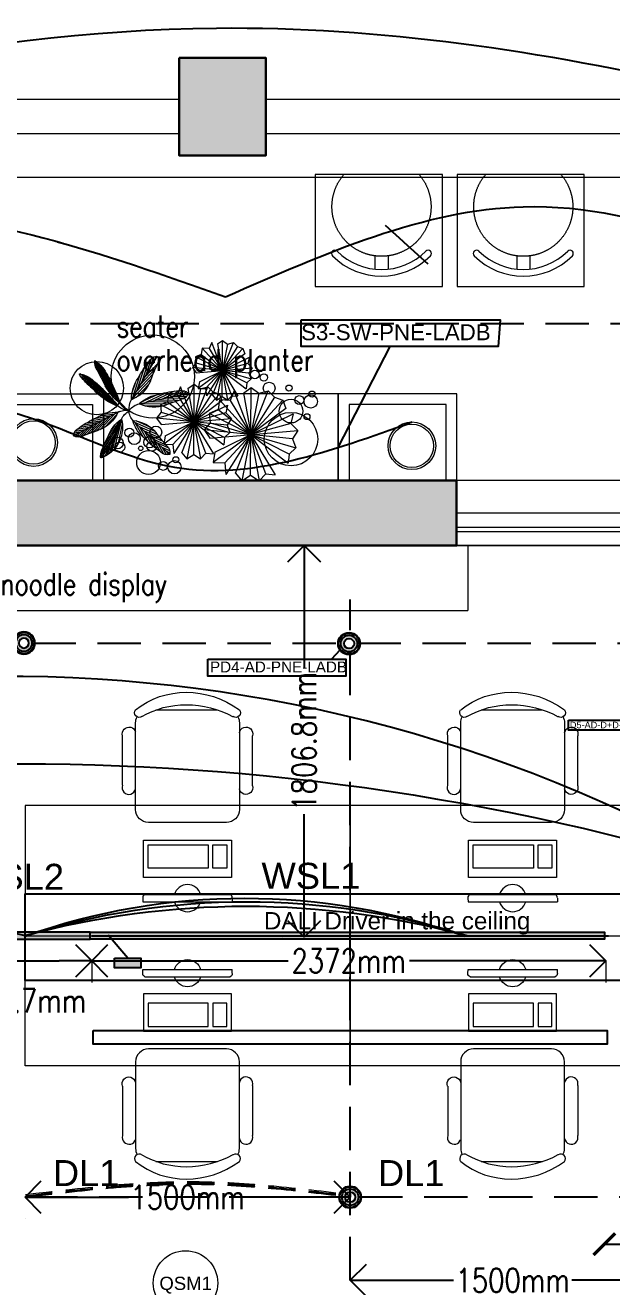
# Model space of a CAD drawing. Header units: millimetres. Extents: x 18660 to 770035, y -51195 to 133720.
# Drawn here: x 28242 to 30948, y 13695 to 19516 of the extents above; entities that cross this region are included whole.
import ezdxf
from ezdxf.lldxf.tags import DXFTag
from ezdxf.xclip import XClip

# ---------------------------------------------------------------- set-up
doc = ezdxf.new("R2010")
doc.units = ezdxf.units.MM
doc.header["$XCLIPFRAME"] = 2
doc.linetypes.add('( Hidden )', pattern=[0.375, 0.25, -0.125])
doc.linetypes.add('HIDDEN', pattern=[0.375, 0.25, -0.125])
doc.layers.add('221105_Lighting Intent_Indo Nissin Raheja$0$0-BNA-CMNTS', color=240, linetype='Continuous', plot=False)
for name, color, linetype, lineweight in [('221105_Lighting Intent_Indo Nissin Raheja$0$BNA - CIV - Masonry', 250, 'Continuous', 30), ('221105_Lighting Intent_Indo Nissin Raheja$0$BNA - FF - Furn Fixed', 37, 'Continuous', 9), ('221105_Lighting Intent_Indo Nissin Raheja$0$BNA - FF - Furn Loose', 35, 'Continuous', 9), ('221105_Lighting Intent_Indo Nissin Raheja$0$BNA - HATCH - Masonry', 252, 'Continuous', 5), ('221105_Lighting Intent_Indo Nissin Raheja$0$BNA - LINE ELEV - Dark', 250, 'Continuous', 13), ('221105_Lighting Intent_Indo Nissin Raheja$0$BNA - LINE ELEV - Hidden', 252, '221105_Lighting Intent_Indo Nissin Raheja$0$DASHED', 13), ('221105_Lighting Intent_Indo Nissin Raheja$0$BNA - Text Specs', 253, 'Continuous', 0), ('221105_Lighting Intent_Indo Nissin Raheja$0$BNA - TXT - Dimension', 195, 'Continuous', 9), ('221105_Lighting Intent_Indo Nissin Raheja$0$M-HVAC-TEXT1', 7, 'Continuous', 15)]:
    doc.layers.add(name, color=color, linetype=linetype, lineweight=lineweight)
for name, color, linetype, lineweight, true_color in [('221105_Lighting Intent_Indo Nissin Raheja$0$BNA - DW - Glass', 7, 'Continuous', 9, 0x007070), ('221105_Lighting Intent_Indo Nissin Raheja$0$BNA - Landscape', 7, 'Continuous', 5, 0x7c8e47), ('221105_Lighting Intent_Indo Nissin Raheja$0$BNA - LDSC - New', 7, 'Continuous', 13, 0x678156), ('S+ DOWNLIGHT 1', 7, 'Continuous', 25, 0xc43b52), ('S+ LINEAR DL1', 7, 'Continuous', 25, 0xfff04d), ('S+ LOOPING', 7, 'Continuous', 25, 0x319f19)]:
    doc.layers.add(name, color=color, linetype=linetype, lineweight=lineweight, true_color=true_color)
for name, color, linetype in [('221105_Lighting Intent_Indo Nissin Raheja$0$WINDOW', 3, 'Continuous'), ('AR_Hatch', 252, 'Continuous'), ('DALI 1 CIRCUITS', 6, 'Continuous'), ('DALI 2 CIRCUITS', 4, 'Continuous'), ('DUMMY-TEXT', 4, 'Continuous'), ('PHASE DIMMING', 4, 'Continuous'), ('SWITCHING CIRCUITS', 3, 'Continuous')]:
    doc.layers.add(name, color=color, linetype=linetype)
doc.layers.add('S+ TEXT', color=7, linetype='Continuous', true_color=0x009494)
doc.styles.add('221105_Lighting Intent_Indo Nissin Raheja$0$ARIAL', font='arial.ttf', dxfattribs={"width": 0.8})
doc.styles.add('221105_Lighting Intent_Indo Nissin Raheja$0$SIMPLEX', font='simplex8.shx', dxfattribs={"width": 0.8})
doc.styles.add('221105_Lighting Intent_Indo Nissin Raheja$0$Standard', font='simplex.shx')
doc.styles.add('DPA_25', font='arial.ttf', dxfattribs={"height": 62.5})
doc.styles.add('ROMANS-TITLE', font='ROMANS.shx', dxfattribs={"width": 0.8})
doc.styles.get("Standard").update_dxf_attribs({"font": 'arial.ttf'})
tags = doc.linetypes.add('221105_Lighting Intent_Indo Nissin Raheja$0$DASHED', pattern=[19.05, 12.7, -6.35]).pattern_tags.tags
tags[6:7] = [DXFTag(74, 4), DXFTag(75, 0), DXFTag(340, '0'), DXFTag(46, 1.0), DXFTag(50, 0.0), DXFTag(44, 0.0), DXFTag(45, 0.0)]
tags[4:5] = [DXFTag(74, 4), DXFTag(75, 0), DXFTag(340, '0'), DXFTag(46, 1.0), DXFTag(50, 0.0), DXFTag(44, 0.0), DXFTag(45, 0.0)]
doc.dimstyles.new('221105_Lighting Intent_Indo Nissin Raheja$0$Standard', dxfattribs={"dimtxt": 0.18, "dimasz": 0.18, "dimexe": 0.18, "dimexo": 0.0625, "dimgap": 0.09, "dimtad": 0, "dimtih": 1, "dimtoh": 1, "dimdec": 4, "dimzin": 0, "dimdsep": 46, "dimtxsty": '221105_Lighting Intent_Indo Nissin Raheja$0$Standard', "dimcen": 0.09, "dimadec": 0, "dimazin": 0, "dimtfac": 1, "dimtdec": 4, "dimtofl": 0, "dimtmove": 0, "dimatfit": 3, "dimfxl": 1, "dimtolj": 1, "dimtzin": 0, "dimarcsym": 0})
doc.dimstyles.new('BNA-Design', dxfattribs={"dimtxt": 200, "dimasz": 150, "dimexe": 100, "dimexo": 100, "dimgap": 1, "dimtad": 0, "dimdec": 1, "dimzin": 12, "dimdsep": 46, "dimtxsty": 'ROMANS-TITLE', "dimblk": 'OPEN90', "dimcen": 0.025, "dimclrd": 256, "dimclre": 253, "dimclrt": 256, "dimazin": 2, "dimtfac": 1, "dimtdec": 1, "dimtmove": 2, "dimatfit": 3, "dimldrblk": 'OPEN90', "dimfxl": 1, "dimtolj": 1, "dimtzin": 0, "dimlwd": -1, "dimlwe": 0, "dimarcsym": 0})

# ---------------------------------------------------------------- blocks, each defined once
blk = doc.blocks.new('221105_Lighting Intent_Indo Nissin Raheja$0$zw$3D6E')
at = {"layer": '221105_Lighting Intent_Indo Nissin Raheja$0$M-HVAC-TEXT1', "color": 7, "insert": (8908.6, 16396), "char_height": 74.211, "width": 72875.094, "attachment_point": 1, "style": '221105_Lighting Intent_Indo Nissin Raheja$0$ARIAL', "bg_fill": 2}
blk.add_mtext('{\\Fsimplex|c0;VRV OUTDOOR UNIT\\PMODEL :RXMQ8\\PDIVERSITY:120%\\PCAPACITY:8HP\\P940(W) X320(D) X1430(H)\\P3Ph/450V/50Hz}', dxfattribs=at)
blk = doc.blocks.new('221105_Lighting Intent_Indo Nissin Raheja$0$bush')
at = {"linetype": 'Continuous'}
for points in [[(197.9, 576.6), (172.7, 532.8), (122.9, 541.6), (110.8, 495.9), (65.6, 481.9), (66, 436.9), (33.8, 405.5), (57, 363.5)], [(304.4, 163.4), (197.9, 576.6)], [(231.2, 164.8), (280.4, 582.2)], [(240.4, 560.7), (280.4, 582.2), (314.2, 551.5), (359.4, 557.6), (385.7, 524.2)], [(426.6, 245.7), (65.6, 481.9)], [(110.8, 495.9), (416.6, 202.8)], [(385.7, 524.2), (113.9, 182.3)], [(114.5, 237.6), (424.2, 506.1)], [(254.1, 358.6), (122.9, 541.6)], [(160.8, 182.5), (359.4, 557.6)], [(172.7, 532.8), (349.4, 154.6)], [(314.2, 551.5), (187.1, 143.6)], [(240.4, 560.7), (269.2, 133.9)], [(385.7, 524.2), (424.2, 506.1), (434.7, 464.3)], [(450.1, 316.9), (33.8, 405.5)], [(434.7, 464.3), (59.7, 244.9)], [(66, 436.9), (461.9, 272)], [(73.5, 293.8), (466, 434.7)], [(450.4, 390.2), (254.1, 358.6)], [(466, 434.7), (450.4, 390.2), (479.2, 353), (450.1, 316.9), (461.9, 272), (426.6, 245.7), (416.6, 202.8)], [(57, 363.5), (479.2, 353)], [(73.5, 293.8), (59.7, 244.9), (114.5, 237.6), (113.9, 182.3)], [(-70.2, 272.6), (-101.7, 217.8), (-164, 228.8), (-179.1, 171.6), (-235.5, 154.1), (-235.1, 97.9), (-275.3, 58.6), (-246.3, 6.2)], [(164.6, 207), (-175.2, -220.3)], [(0, 0), (-164, 228.8)], [(-116.6, -220.1), (131.7, 248.7)], [(-101.7, 217.8), (119.1, -255)], [(75.2, 241.2), (-83.8, -268.7)], [(62.9, -244), (-70.2, 272.6)], [(-28.6, -242.2), (33, 279.5)], [(-17.1, 252.7), (33, 279.5), (75.2, 241.2), (131.7, 248.7), (164.6, 207)], [(-17.1, 252.7), (19, -280.8)], [(326.1, 198.7), (286.7, 130.2), (209, 143.9), (190.1, 72.5), (119.5, 50.6), (120, -19.7), (69.8, -68.8), (106, -134.4)], [(164.6, 207), (212.7, 184.4), (225.8, 132.1)], [(492.5, -447.1), (326.1, 198.7)], [(378.2, -444.8), (455.1, 207.4)], [(392.6, 173.8), (455.1, 207.4), (507.9, 159.4), (578.5, 168.9), (619.6, 116.7)], [(225.8, 132.1), (-242.9, -142.2)], [(215.7, -141.1), (-235.5, 154.1)], [(-235.1, 97.9), (259.8, -108.2)], [(-225.7, -81), (264.9, 95.1)], [(-179.1, 171.6), (203.2, -194.8)], [(-174.4, -151.2), (212.7, 184.4)], [(160.8, 182.5), (187.1, 143.6), (231.2, 164.8), (269.2, 133.9), (304.4, 163.4), (349.4, 154.6)], [(619.6, 116.7), (194.9, -417.4)], [(264.9, 95.1), (245.4, 39.6), (281.4, -7), (245.1, -52.2), (259.8, -108.2), (215.7, -141.1), (203.2, -194.8)], [(413.9, -142), (209, 143.9)], [(268.2, -417.2), (578.5, 168.9)], [(286.7, 130.2), (562.8, -460.8)], [(507.9, 159.4), (309.2, -477.9)], [(392.6, 173.8), (437.6, -493.1)], [(619.6, 116.7), (679.8, 88.4), (696.1, 23.1)], [(245.1, -52.2), (-275.3, 58.6)], [(-246.3, 6.2), (281.4, -7)], [(245.4, 39.6), (0, 0)], [(696.1, 23.1), (110.2, -319.7)], [(683.5, -318.4), (119.5, 50.6)], [(190.1, 72.5), (667.9, -385.5)], [(195.9, -331), (679.8, 88.4)], [(-225.7, -81), (-242.9, -142.2), (-174.4, -151.2), (-175.2, -220.3)], [(720.3, -207.3), (69.8, -68.8)], [(120, -19.7), (738.7, -277.3)], [(131.7, -243.3), (745.1, -23.2)], [(720.7, -92.6), (413.9, -142)], [(745.1, -23.2), (720.7, -92.6), (765.6, -150.8), (720.3, -207.3), (738.7, -277.3), (683.5, -318.4), (667.9, -385.5)], [(106, -134.4), (765.6, -150.8)], [(-116.6, -220.1), (-83.8, -268.7), (-28.6, -242.2), (19, -280.8), (62.9, -244), (119.1, -255)], [(131.7, -243.3), (110.2, -319.7), (195.9, -331), (194.9, -417.4)], [(268.2, -417.2), (309.2, -477.9), (378.2, -444.8), (437.6, -493.1), (492.5, -447.1), (562.8, -460.8)]]:
    blk.add_lwpolyline(points, dxfattribs=at)
for centre, radius in [((491.9, 301.8), 32.2), ((557.9, 273.1), 27.6), ((588.1, 188.5), 44.5), ((735.9, 172.6), 22.8), ((802.9, 74.7), 33.6), ((886.4, 55.5), 50), ((902.5, 109.4), 22.8), ((-489, -28.1), 33.6), ((732, -0.1), 89.1), ((-586.8, -94.9), 43.1), ((-572.8, -127.4), 37), ((-458, -75.8), 44.5), ((-347.7, -115.4), 43.1), ((-291.7, -45.1), 44.2), ((846.8, -54.7), 22.1), ((-370.9, -265.5), 89.1), ((-417.7, -153.3), 16.6), ((-333.6, -147.8), 37), ((-265.6, -302.5), 33.6), ((-182, -321.8), 50), ((-166, -267.8), 22.8)]:
    blk.add_circle(centre, radius, dxfattribs=at)
blk = doc.blocks.new('221105_Lighting Intent_Indo Nissin Raheja$0$BNA Shrub 07')
h = blk.add_hatch()
h.set_pattern_fill('ANSI31', color=256, scale=19.79817, angle=117, style=0)
h.set_pattern_definition([(162, (-3336676.52, -3304496.03), (-7.64746381, -23.53647348), [])])
edge = h.paths.add_edge_path()
edge.add_ellipse((1075, 2276), major_axis=(1652, 1652), ratio=1, start_angle=174.3907, end_angle=184.0154)
edge.add_ellipse((2584, 3964), major_axis=(3253, 3253), ratio=1, start_angle=183.6197, end_angle=189.4254)
edge.add_line((-92, 223), (-825, 990))
edge.add_arc((-242, 1151), 605, 195.4892, 216.2482)
h = blk.add_hatch()
h.set_pattern_fill('ANSI31', color=256, scale=19.79817, angle=243, style=0)
h.set_pattern_definition([(288, (-3336676.52, -3304496.03), (23.53647348, 7.64746381), [])])
edge = h.paths.add_edge_path()
edge.add_arc((-866, 708), 285, 38.8628, 81.8716)
edge.add_line((-825, 990), (-92, 223))
edge.add_ellipse((-1346, -331), major_axis=(-969, 969), ratio=1, start_angle=248.8224, end_angle=269.6386)
edge.add_ellipse((12161, 14361), major_axis=(13144, 13144), ratio=1, start_angle=181.4575, end_angle=182.6084, ccw=False)
h = blk.add_hatch()
h.set_pattern_fill('ANSI31', color=256, scale=32.99695, angle=137, style=0)
h.set_pattern_definition([(182, (-3336676.52, -3304496.03), (1.4394712, -41.22106186), [])])
edge = h.paths.add_edge_path()
edge.add_arc((-458, -742), 792, 74.1084, 108.9665)
edge.add_ellipse((-390, -1776), major_axis=(1281, 1281), ratio=1, start_angle=55.3365, end_angle=68.4873)
edge.add_arc((-1071, -314), 205, 101.6249, 162.3023)
edge.add_line((-1266, -252), (-241, 20))
h = blk.add_hatch()
h.set_pattern_fill('ANSI31', color=256, scale=32.99695, angle=30, style=0)
h.set_pattern_definition([(75, (-3336676.52, -3304496.03), (-39.84075815, 10.67529897), [])])
edge = h.paths.add_edge_path()
edge.add_arc((-711, -901), 200, 273.7574, 335.188)
edge.add_ellipse((2145, -2724), major_axis=(2256, 2256), ratio=1, start_angle=95.7624, end_angle=101.9603, ccw=False)
edge.add_arc((-876, -294), 687, 323.162, 371.0605)
edge.add_line((-202, -162), (-698, -1100))
h = blk.add_hatch()
h.set_pattern_fill('ANSI31', color=256, scale=32.99695, angle=90, style=0)
h.set_pattern_definition([(135, (-3336925.184, -3304491.567), (-29.16545918, -29.16545918), [])])
edge = h.paths.add_edge_path()
edge.add_arc((475, -968), 205, 329.1248, 386.5651)
edge.add_ellipse((475, -968), major_axis=(-145, 145), ratio=1, start_angle=251.5651, end_angle=254.8021)
edge.add_arc((-1071, -1424), 1812, 17.9397, 31.0906)
edge.add_arc((-251, -791), 792, 22.4606, 57.3186)
edge.add_line((177, -124), (651, -1073))
for p, q in [((-470, 1138), (-375, 1003)), ((-28, 243), (-469, 1208)), ((-465, 1088), (-318, 877)), ((-422, 1183), (-375, 1003)), ((-384, 1136), (-318, 877)), ((-342, 1070), (-260, 751)), ((-92, 223), (-825, 990)), ((-449, 1021), (-260, 751)), ((-427, 946), (-203, 626)), ((-380, 837), (-145, 500)), ((-292, 974), (-203, 626)), ((-242, 880), (-145, 500)), ((70, 201), (825, 990)), ((356, 499), (504, 816)), ((426, 573), (565, 870)), ((497, 647), (620, 911)), ((567, 721), (679, 959)), ((567, 721), (800, 843)), ((638, 794), (727, 985)), ((638, 794), (825, 892)), ((708, 868), (767, 993)), ((708, 868), (830, 932)), ((-301, 679), (-101, 404)), ((-190, 782), (-101, 404)), ((-153, 713), (-46, 283)), ((148, 282), (289, 591)), ((214, 351), (364, 671)), ((214, 351), (592, 549)), ((285, 425), (437, 751)), ((285, 425), (620, 601)), ((356, 499), (665, 661)), ((426, 573), (717, 725)), ((497, 647), (755, 782)), ((-184, 479), (-46, 283)), ((138, 230), (472, 402)), ((148, 282), (550, 488)), ((255, 145), (855, 323)), ((309, 127), (1006, 334)), ((309, 127), (1006, 334)), ((373, 214), (608, 284)), ((538, 161), (1098, 327)), ((768, 195), (1105, 295)), ((-241, 20), (-1266, -252)), ((-246, 19), (-779, -261)), ((-14, -6), (11, 4)), ((213, 113), (1067, 239)), ((222, 108), (865, 88)), ((300, 70), (748, 42)), ((309, 127), (939, 130)), ((538, 161), (985, 163)), ((768, 195), (1024, 196)), ((-784, -124), (-1130, -306)), ((-604, -77), (-1010, -289)), ((-425, -29), (-888, -272)), ((-202, -162), (-698, -1100)), ((-312, -63), (-667, -249)), ((-505, -499), (-223, -171)), ((214, -536), (165, -195)), ((651, -1073), (177, -124)), ((271, -644), (204, -179)), ((-661, -807), (-354, -450)), ((-549, -613), (-268, -287)), ((323, -715), (263, -296)), ((374, -786), (321, -413)), ((427, -862), (379, -529)), ((-725, -1007), (-527, -778)), ((-713, -930), (-441, -614)), ((481, -946), (438, -646)), ((533, -1019), (496, -763)), ((-716, -1060), (-614, -941)), ((579, -1052), (555, -880)), ((623, -1068), (613, -996))]:
    blk.add_line(p, q)
for centre, major_axis, start_param, end_param in [((135, 1169), (-428, 428), 0.722305, 1.084618), ((-242, 1151), (-428, 428), 1.055735, 1.418049), ((-866, 708), (201, 201), 6.176071, 6.926716), ((12161, 14361), (13144, 13144), 3.167031, 3.187117), ((1748, 1801), (-1652, 1652), 1.139465, 1.307448), ((16178, 9592), (13144, 13144), 2.833601, 2.853687), ((1736, -513), (1281, 1281), 1.442743, 1.672268), ((785, 788), (145, 145), 0.590761, 1.64978), ((631, 939), (141, 141), 4.681483, 5.75365), ((1075, 2276), (1652, 1652), 3.043692, 3.211675), ((-1346, -331), (-969, 969), 4.34277, 4.706082), ((3726, 2902), (3253, 3253), 2.871338, 2.972667), ((-1393, 130), (969, 969), 5.580136, 5.943447), ((864, 45), (-560, 560), -0.04915, 0.559237), ((3263, -1194), (2256, 2256), 1.683492, 1.791664), ((2584, 3964), (3253, 3253), 3.204768, 3.306097), ((3, 904), (486, 486), 4.055389, 4.891377), ((713, -501), (-560, 560), -0.710819, -0.102432), ((1058, -1478), (-1281, 1281), -0.76731, -0.560197), ((-390, -1776), (1281, 1281), 0.965804, 1.195329), ((-795, 426), (486, 486), 4.02988, 4.865868), ((-458, -742), (-560, 560), -1.062758, -0.454371), ((-151, -345), (266, 266), 0.374827, 1.027543), ((128, -344), (-266, 266), -0.371007, 0.281709), ((-369, -33), (266, 266), 5.590737, 6.243453), ((-372, 92), (266, 266), 5.257307, 5.910023), ((368, -33), (-266, 266), 0.039732, 0.692448), ((274, -258), (266, 266), 0.948859, 1.601575), ((-137, -341), (266, 266), 5.97868, 6.631396), ((562, 705), (-486, 486), 1.822924, 3.209168), ((1844, -2954), (2256, 2256), 1.115152, 1.129995), ((-530, -3442), (2256, 2256), 0.846407, 0.95458), ((211, -838), (560, 560), 1.333, 1.941388), ((-876, -294), (-486, 486), 3.284046, 4.120034), ((848, -271), (-486, 486), 0.569559, 1.405547), ((-251, -791), (560, 560), 5.889798, 6.498185), ((1016, -1490), (-1281, 1281), 0.219969, 0.449495), ((-1071, -1424), (-1281, 1281), 4.240098, 4.469624), ((2145, -2724), (2256, 2256), 1.67137, 1.779542), ((-2227, -2632), (2256, 2256), 6.051643, 6.159816), ((-519, -999), (-145, 145), 0.242458, 1.301477), ((-711, -901), (141, 141), 3.992569, 5.064736), ((669, -874), (141, 141), 2.76645, 3.838617), ((475, -968), (145, 145), 4.958913, 6.017932)]:
    blk.add_ellipse(centre, major_axis=major_axis, ratio=1, start_param=start_param, end_param=end_param)
for points in [[(-332, 1051), (-442, 1207), (-466, 1224), (-469, 1208)], [(1025, 334), (1080, 331), (1103, 324), (1080, 253)], [(-1112, -114), (-1261, -226), (-1266, -252), (-1178, -298), (-1067, -297)]]:
    blk.add_spline(points, degree=3)
blk = doc.blocks.new('221105_Lighting Intent_Indo Nissin Raheja$0$BAR STOOL')
at = {"ltscale": 20}
for p, q in [((19.37, 14.99), (19.37, 17.06)), ((21.37, 14.99), (21.37, 17.06))]:
    blk.add_line(p, q, dxfattribs=at)
blk.add_circle((20.37, 7.56), 7.5, dxfattribs=at)
for centre, radius, start, end in [((20.37, 7.56), 10.5, 45, 135), ((20.37, 7.56), 9.5, 45, 135), ((13.3, 14.63), 0.5, 135, 315), ((27.44, 14.63), 0.5, 225, 45)]:
    blk.add_arc(centre, radius, start, end, dxfattribs=at)
blk = doc.blocks.new('221105_Lighting Intent_Indo Nissin Raheja$0$A$C205F5F38')
at = {"lineweight": 0}
for p, q in [((-9.99, 7.8), (-9.99, 16.2)), ((-9.99, 16.2), (9.97, 16.2)), ((-8.94, 9.9), (-8.94, 15.15)), ((-8.94, 15.15), (4.71, 15.15)), ((4.71, 15.15), (4.71, 9.9)), ((5.76, 9.9), (5.76, 15.15)), ((5.76, 15.15), (8.92, 15.15)), ((8.92, 15.15), (8.92, 9.9)), ((9.97, 16.2), (9.97, 7.8)), ((4.71, 9.9), (-8.94, 9.9)), ((8.92, 9.9), (5.76, 9.9)), ((9.97, 7.8), (-9.99, 7.8)), ((-10.17, 3.06), (-10.17, 3.11)), ((-10.17, 3.06), (-10.12, 2.27)), ((-9.67, 3.88), (9.64, 3.88)), ((10.14, 3.11), (10.14, 3.06)), ((10.14, 3.06), (10.14, 2.27)), ((-10.12, 2.27), (10.14, 2.27))]:
    blk.add_line(p, q, dxfattribs=at)
for centre, radius, start, end in [((0, 3.08), 3.08, 15.1351, 164.8649), ((-9.38, 3.15), 0.79, 111.4776, 182.3821), ((9.36, 3.15), 0.79, 357.6179, 68.5224), ((0, 3.08), 3.08, 195.1351, 344.8649)]:
    blk.add_arc(centre, radius, start, end, dxfattribs=at)
blk = doc.blocks.new('221105_Lighting Intent_Indo Nissin Raheja$0$furn 1')
for p, q in [((28084.25, 111328.6), (28095.59, 111328.6)), ((28080.49, 111310.19), (28080.49, 111326.2)), ((28099.66, 111326.2), (28099.66, 111310.19)), ((28078.09, 111314.68), (28078.09, 111323.8)), ((28102.09, 111314.58), (28102.09, 111323.8)), ((28097.26, 111307.79), (28082.88, 111307.79))]:
    blk.add_line(p, q)
at = {"extrusion": (0, 0, -1)}
for centre, major_axis, ratio, start_param, end_param in [((28090.98, 111315.81), (-11.32, 12.06), 0.931067, 0.071548, 1.365296), ((28090.97, 111315.48), (-15.17, 4.41), 0.879961, 0.683282, 1.821277), ((28081.19, 111328.07), (-0.62, 0.62), 1, 3.368007, 6.13815), ((28098.96, 111328.07), (0.62, 0.62), 1, 0.145036, 2.915178), ((28079.29, 111324.15), (-0.883, 0.883), 1, 5.213993, 8.355586), ((28082.88, 111326.2), (1.69, 1.69), 1, 3.926991, 4.40843), ((28097.26, 111326.2), (-1.69, 1.69), 1, 1.874755, 2.356194), ((28100.89, 111324.15), (0.883, 0.883), 1, 4.089213, 7.352378), ((28100.89, 111314.23), (0.883, 0.883), 1, 0.501604, 3.764769), ((28082.88, 111310.19), (1.69, 1.69), 1, 2.356194, 3.926991), ((28097.26, 111310.19), (-1.69, 1.69), 1, 2.356194, 3.926991)]:
    blk.add_ellipse(centre, major_axis=major_axis, ratio=ratio, start_param=start_param, end_param=end_param, dxfattribs=at)
blk.add_ellipse((28079.25, 111314.23), major_axis=(-0.883, 0.883), ratio=1, start_param=0.417622, end_param=3.764769)
blk = doc.blocks.new('221105_Lighting Intent_Indo Nissin Raheja$0$basic ws')
at = {"layer": '221105_Lighting Intent_Indo Nissin Raheja$0$BNA - FF - Furn Fixed'}
blk.add_lwpolyline([(0, 600), (1500, 600), (1500, 0), (0, 0)], close=True, dxfattribs=at)
at = {"layer": '221105_Lighting Intent_Indo Nissin Raheja$0$BNA - FF - Furn Loose', "ltscale": 50}
for name, p, xscale, yscale, zscale in [('221105_Lighting Intent_Indo Nissin Raheja$0$furn 1', (703002.1, -2782172.7), -24.99999999997976, 24.99999999997976, 24.99999999997976), ('221105_Lighting Intent_Indo Nissin Raheja$0$A$C205F5F38', (750, 110.5), -20.33333333333333, 20.33333333333333, 20.33333333333333)]:
    blk.add_blockref(name, p, dxfattribs=dict(at, xscale=xscale, yscale=yscale, zscale=zscale))
blk = doc.blocks.new('221105_Lighting Intent_Indo Nissin Raheja$0$zw$3600')
at = {"layer": '221105_Lighting Intent_Indo Nissin Raheja$0$BNA - FF - Furn Fixed', "color": 9, "true_color": 0xc4c4c4, "xscale": -1, "rotation": 89.99999998275183}
for p in [(0, 0), (0, -1500)]:
    blk.add_blockref('221105_Lighting Intent_Indo Nissin Raheja$0$basic ws', p, dxfattribs=at)
at = {"layer": '221105_Lighting Intent_Indo Nissin Raheja$0$BNA - FF - Furn Fixed', "color": 9, "true_color": 0xc4c4c4, "rotation": 269.9999999827522}
for p in [(0, 0), (0, -1500)]:
    blk.add_blockref('221105_Lighting Intent_Indo Nissin Raheja$0$basic ws', p, dxfattribs=at)
blk = doc.blocks.new('221105_Lighting Intent_Indo Nissin Raheja$0$zw$98E6')
at = {"layer": '221105_Lighting Intent_Indo Nissin Raheja$0$BNA - HATCH - Masonry', "ltscale": 20, "true_color": 0x969696}
for points in [[(-6660, 11430), (-6660, 10980), (-6260, 10980), (-6260, 11430)], [(-7557.5, 9340), (-7557.5, 9480), (-7557.5, 9480), (-7507.5, 9480), (-7060, 9480), (-7010, 9480), (-6370.7, 9480), (-6370.9, 9479.1), (-6369.4, 9480), (-6293.6, 9480), (-6291.3, 9478.5), (-6289.8, 9480), (-5926.2, 9480), (-5876.2, 9480), (-5428.6, 9480), (-5380.5, 9480), (-5380.5, 9340), (-5380.5, 9320), (-5380.5, 9180), (-7550.8, 9180), (-7557.5, 9180), (-7557.5, 9320)]]:
    blk.add_hatch(color=252, dxfattribs=at).paths.add_polyline_path(points)
h = blk.add_hatch(color=252, dxfattribs=at)
edge = h.paths.add_edge_path()
edge.add_spline(control_points=[(-5964.6, 9431.9), (-5964, 9431), (-5940.8, 9480), (-5944, 9436.2), (-5932.4, 9449.1)], knot_values=[34.526531, 34.526531, 34.526531, 34.526531, 37.947581, 73.973538, 73.973538, 73.973538, 73.973538], degree=3, periodic=0)
edge.add_ellipse((-6204.3, 9636.8), major_axis=(283.9, -168.9), ratio=1, start_angle=356.12824, end_angle=362.41392)
edge.add_line((-5913.5, 9480), (-5380.5, 9480))
edge.add_line((-5380.5, 9480), (-5380.5, 9180))
edge.add_line((-5380.5, 9180), (-7557.5, 9180))
edge.add_line((-7557.5, 9180), (-7557.5, 9480))
edge.add_line((-7557.5, 9480), (-5962.8, 9480))
edge.add_line((-5962.8, 9480), (-5964.6, 9431.9))
at = {"color": 252, "true_color": 0x969696}
blk.add_lwpolyline([(-6660, 11430), (-6260, 11430), (-6260, 10980), (-6660, 10980)], close=True, dxfattribs=at)
at = {"layer": '221105_Lighting Intent_Indo Nissin Raheja$0$BNA - CIV - Masonry', "color": 252, "ltscale": 800, "true_color": 0x969696}
blk.add_line((-6892.9, 9180), (-5428.3, 9180), dxfattribs=at)
at = {"layer": '221105_Lighting Intent_Indo Nissin Raheja$0$BNA - CIV - Masonry', "color": 252, "true_color": 0x969696}
blk.add_lwpolyline([(-6660, 11430), (-6260, 11430), (-6260, 10980), (-6660, 10980)], close=True, dxfattribs=at)
at = {"layer": '221105_Lighting Intent_Indo Nissin Raheja$0$BNA - CIV - Masonry', "color": 252, "ltscale": 800, "true_color": 0x969696}
blk.add_lwpolyline([(-7557.5, 9480), (-5380.5, 9480), (-5380.5, 9180), (-7557.5, 9180)], close=True, dxfattribs=at)
at = {"layer": '221105_Lighting Intent_Indo Nissin Raheja$0$BNA - DW - Glass', "color": 252, "linetype": 'Continuous', "true_color": 0x969696}
for p, q in [((-5380.5, 9265), (-4594.3, 9265)), ((-5380.5, 9245), (-4594.3, 9245))]:
    blk.add_line(p, q, dxfattribs=at)
at = {"layer": '221105_Lighting Intent_Indo Nissin Raheja$0$BNA - FF - Furn Fixed', "color": 252, "true_color": 0x969696}
for p in [(-5328.3, 9180), (-7557.5, 8880)]:
    blk.add_line(p, (-5328.3, 8880), dxfattribs=at)
blk.add_lwpolyline([(-9320.3, 11080), (-9320.3, 10880), (-1450, 10880)], dxfattribs=at)
for points in [[(-7557.5, 9880), (-7010, 9880), (-7010, 9480), (-7557.5, 9480)], [(-7010, 9480), (-5926.2, 9480), (-5926.2, 9880), (-7010, 9880)], [(-5378.6, 9880), (-5926.2, 9880), (-5926.2, 9480), (-5378.6, 9480)], [(-7507.5, 9830), (-7060, 9830), (-7060, 9480), (-7507.5, 9480)], [(-5428.6, 9830), (-5876.2, 9830), (-5876.2, 9480), (-5428.6, 9480)]]:
    blk.add_lwpolyline(points, close=True, dxfattribs=at)
at = {"layer": '221105_Lighting Intent_Indo Nissin Raheja$0$BNA - FF - Furn Loose', "color": 252, "ltscale": 50, "true_color": 0x969696}
for centre, radius in [((-7332.5, 9655), 110), ((-7332.5, 9655), 100), ((-5586.8, 9640.1), 110), ((-5586.8, 9640.1), 100)]:
    blk.add_circle(centre, radius, dxfattribs=at)
at = {"layer": '221105_Lighting Intent_Indo Nissin Raheja$0$BNA - Landscape', "color": 252, "ltscale": 10, "true_color": 0x969696}
for centre, radius in [((-6782.3, 9959.4), 191.9), ((-7040.5, 9906), 123.1), ((-6144.5, 9670.8), 123.1)]:
    blk.add_circle(centre, radius, dxfattribs=at)
at = {"layer": '221105_Lighting Intent_Indo Nissin Raheja$0$BNA - LINE ELEV - Dark', "color": 252, "linetype": 'Continuous', "true_color": 0x969696}
blk.add_line((-5380.5, 9330), (-4470, 9330), dxfattribs=at)
for points in [[(-11570, 11240), (-6660, 11240), (-6660, 11080), (-11570, 11080)], [(-6260, 11240), (-330, 11240), (-330, 11080), (-6260, 11080)]]:
    blk.add_lwpolyline(points, close=True, dxfattribs=at)
blk.add_lwpolyline([(-5380.5, 9180), (-4470, 9180), (-2920, 9180), (-1450, 9180)], dxfattribs=at)
at = {"layer": '221105_Lighting Intent_Indo Nissin Raheja$0$BNA - LINE ELEV - Hidden', "color": 252, "lineweight": 9, "ltscale": 20, "true_color": 0x969696}
for p, q in [((-1368.1, 9480), (-5380.5, 9480)), ((-1368.1, 9180), (-5380.5, 9180))]:
    blk.add_line(p, q, dxfattribs=at)
at = {"color": 252, "ltscale": 800, "true_color": 0x969696, "rotation": 269.9999999137386}
blk.add_blockref('221105_Lighting Intent_Indo Nissin Raheja$0$zw$3600', (-4371.8, 7379.9), dxfattribs=at)
at = {"layer": '221105_Lighting Intent_Indo Nissin Raheja$0$BNA - FF - Furn Loose', "color": 252, "ltscale": 20, "true_color": 0x969696}
ref = blk.add_blockref('221105_Lighting Intent_Indo Nissin Raheja$0$BAR STOOL', (-5106.1, 10973.4), dxfattribs=dict(at, xscale=30.48, yscale=30.48, zscale=30.48, rotation=180.0000000045065))
XClip(ref).set_block_clipping_path([(11.1437907649, 2.6998941256), (30.4029900428, 19.6191901731)])
ref = blk.add_blockref('221105_Lighting Intent_Indo Nissin Raheja$0$BAR STOOL', (-4451.8, 10973.4), dxfattribs=dict(at, xscale=30.48, yscale=30.48, zscale=30.48, rotation=180.0000000045065))
XClip(ref).set_block_clipping_path([(11.1437907649, 2.6998941256), (30.4029900428, 19.6191901731)])
at = {"layer": '221105_Lighting Intent_Indo Nissin Raheja$0$BNA - LDSC - New', "color": 252, "true_color": 0x969696}
for name, p, xscale, yscale, zscale, rotation in [('221105_Lighting Intent_Indo Nissin Raheja$0$BNA Shrub 07', (-6890.7, 9801), -0.2185180664062501, 0.21851806640625, 0.21851806640625, 74.24300958410088), ('221105_Lighting Intent_Indo Nissin Raheja$0$bush', (-6592.5, 9750.6), 0.6157733565641649, 0.6157733565641649, 0.6157733565641649, 6.314024922556742)]:
    blk.add_blockref(name, p, dxfattribs=dict(at, xscale=xscale, yscale=yscale, zscale=zscale, rotation=rotation))
at = {"layer": '221105_Lighting Intent_Indo Nissin Raheja$0$BNA - Text Specs', "color": 252, "ltscale": 100, "true_color": 0x969696, "char_height": 100, "width": 1159.53, "attachment_point": 7, "style": '221105_Lighting Intent_Indo Nissin Raheja$0$SIMPLEX'}
for s, insert in [('seater', (-6949.2, 10141.3)), ('overhead planter', (-6949.2, 9951.9))]:
    blk.add_mtext(s, dxfattribs=dict(at, insert=insert))
at = {"layer": '221105_Lighting Intent_Indo Nissin Raheja$0$BNA - Text Specs', "color": 252, "ltscale": 100, "true_color": 0x969696, "insert": (-7485.1, 8918.3), "char_height": 100, "width": 1047.725, "attachment_point": 7, "rotation": 0, "style": '221105_Lighting Intent_Indo Nissin Raheja$0$SIMPLEX'}
blk.add_mtext('noodle display', dxfattribs=at)
blk = doc.blocks.new('221105_Lighting Intent_Indo Nissin Raheja$0$_ArchTick')
at = {"color": 0, "linetype": 'ByBlock', "const_width": 0.15}
blk.add_lwpolyline([(-0.5, -0.5), (0.5, 0.5)], dxfattribs=at)
blk = doc.blocks.new('*D124')
at = {"layer": '221105_Lighting Intent_Indo Nissin Raheja$0$BNA - TXT - Dimension', "color": 0, "lineweight": -2, "ltscale": 50, "transparency": 16777216}
for p, q in [((202463.9, -4157.7), (202463.9, -4162.2)), ((202463.9, -4162.1), (202739.3, -4162.1)), ((203361.6, -4162.1), (203086.2, -4162.1)), ((203361.6, -4157.7), (203361.6, -4162.2))]:
    blk.add_line(p, q, dxfattribs=at)
at = {"layer": 'DEFPOINTS', "color": 0, "ltscale": 50, "transparency": 16777216}
for p in [(202463.9, -4157.6), (203361.6, -4157.6), (203361.6, -4162.1)]:
    blk.add_point(p, dxfattribs=at)
at = {"layer": '221105_Lighting Intent_Indo Nissin Raheja$0$BNA - TXT - Dimension', "color": 0, "lineweight": -2, "ltscale": 50, "transparency": 16777216, "xscale": 100, "yscale": 100, "zscale": 100, "rotation": 180}
blk.add_blockref('221105_Lighting Intent_Indo Nissin Raheja$0$_ArchTick', (202463.9, -4162.1), dxfattribs=at)
at = {"layer": '221105_Lighting Intent_Indo Nissin Raheja$0$BNA - TXT - Dimension', "color": 0, "lineweight": -2, "ltscale": 50, "transparency": 16777216, "xscale": 100, "yscale": 100, "zscale": 100}
blk.add_blockref('221105_Lighting Intent_Indo Nissin Raheja$0$_ArchTick', (203361.6, -4162.1), dxfattribs=at)
at = {"layer": '221105_Lighting Intent_Indo Nissin Raheja$0$BNA - TXT - Dimension', "color": 0, "ltscale": 50, "transparency": 16777216, "insert": (202912.7, -4162.1), "char_height": 120, "attachment_point": 5, "style": '221105_Lighting Intent_Indo Nissin Raheja$0$SIMPLEX'}
blk.add_mtext('\\A1;900', dxfattribs=at)
blk = doc.blocks.new('S+ DOWNLIGHT 1')
at = {"layer": 'S+ DOWNLIGHT 1'}
h = blk.add_hatch(color=256, dxfattribs=at)
h.dxf.hatch_style = 1
h.paths.add_polyline_path([(29079.36, -2607.06, 1), (29084.44, -2607.06, 1)])
h.paths.add_polyline_path([(29083.44, -2607.06, -1), (29080.36, -2607.06, -1)], flags=16)
for radius in [3.4, 3.2, 2.54, 1.54]:
    blk.add_circle((29081.9, -2607.06), radius, dxfattribs=at)
blk = doc.blocks.new('_Open90')
at = {"layer": 'DUMMY-TEXT', "color": 0, "lineweight": -2}
for p, q in [((-0.5, 0.5), (0, 0)), ((0, 0), (-1, 0)), ((0, 0), (-0.5, -0.5))]:
    blk.add_line(p, q, dxfattribs=at)
blk = doc.blocks.new('*D224')
at = {"ltscale": 800, "transparency": 16777216}
for p, q in [((28391.1, 14108.7), (28717.7, 14108.7)), ((29591.1, 14108.7), (29264.4, 14108.7))]:
    blk.add_line(p, q, dxfattribs=at)
at = {"color": 253, "lineweight": 0, "ltscale": 800, "transparency": 16777216}
for p, q in [((28241.1, 14008.7), (28241.1, 14008.7)), ((29741.1, 14008.7), (29741.1, 14008.7))]:
    blk.add_line(p, q, dxfattribs=at)
at = {"layer": 'DEFPOINTS', "color": 0, "ltscale": 800, "transparency": 16777216}
for p in [(28241.1, 14108.7), (29741.1, 14108.7), (29741.1, 14108.7)]:
    blk.add_point(p, dxfattribs=at)
at = {"ltscale": 800, "transparency": 16777216, "xscale": 150, "yscale": 150, "zscale": 150, "rotation": 180}
blk.add_blockref('_Open90', (28241.1, 14108.7), dxfattribs=at)
at = {"ltscale": 800, "transparency": 16777216, "xscale": 150, "yscale": 150, "zscale": 150}
blk.add_blockref('_Open90', (29741.1, 14108.7), dxfattribs=at)
at = {"ltscale": 800, "transparency": 16777216, "insert": (28991.1, 14108.7), "char_height": 110, "attachment_point": 5, "style": 'ROMANS-TITLE'}
blk.add_mtext('\\A1;1500mm', dxfattribs=at)
blk = doc.blocks.new('*D225')
at = {"ltscale": 800, "transparency": 16777216}
for p, q in [((29891.1, 13725.2), (30217.7, 13725.2)), ((31091.1, 13725.2), (30764.4, 13725.2))]:
    blk.add_line(p, q, dxfattribs=at)
at = {"color": 253, "lineweight": 0, "ltscale": 800, "transparency": 16777216}
for p, q in [((29741.1, 13625.2), (29741.1, 13625.2)), ((31241.1, 13625.2), (31241.1, 13625.2))]:
    blk.add_line(p, q, dxfattribs=at)
at = {"layer": 'DEFPOINTS', "color": 0, "ltscale": 800, "transparency": 16777216}
for p in [(29741.1, 13725.2), (31241.1, 13725.2), (31241.1, 13725.2)]:
    blk.add_point(p, dxfattribs=at)
at = {"ltscale": 800, "transparency": 16777216, "xscale": 150, "yscale": 150, "zscale": 150, "rotation": 180}
blk.add_blockref('_Open90', (29741.1, 13725.2), dxfattribs=at)
at = {"ltscale": 800, "transparency": 16777216, "xscale": 150, "yscale": 150, "zscale": 150}
blk.add_blockref('_Open90', (31241.1, 13725.2), dxfattribs=at)
at = {"ltscale": 800, "transparency": 16777216, "insert": (30491.1, 13725.2), "char_height": 110, "attachment_point": 5, "style": 'ROMANS-TITLE'}
blk.add_mtext('\\A1;1500mm', dxfattribs=at)
blk = doc.blocks.new('*D215')
at = {"ltscale": 800, "transparency": 16777216}
for p, q in [((29528.6, 16965.3), (29528.6, 16548.1)), ((29528.6, 15458.5), (29528.6, 15875.6))]:
    blk.add_line(p, q, dxfattribs=at)
at = {"color": 253, "lineweight": 0, "ltscale": 800, "transparency": 16777216}
blk.add_line((29428.6, 15308.5), (29428.6, 15308.5), dxfattribs=at)
at = {"layer": 'DEFPOINTS', "color": 0, "ltscale": 800, "transparency": 16777216}
for p in [(29528.6, 17115.3), (29528.6, 17115.3), (29528.6, 15308.5)]:
    blk.add_point(p, dxfattribs=at)
at = {"ltscale": 800, "transparency": 16777216, "xscale": 150, "yscale": 150, "zscale": 150}
for p, rotation in [((29528.6, 17115.3), 90), ((29528.6, 15308.5), 270)]:
    blk.add_blockref('_Open90', p, dxfattribs=dict(at, rotation=rotation))
at = {"ltscale": 800, "transparency": 16777216, "insert": (29528.6, 16211.9), "char_height": 110, "attachment_point": 5, "rotation": 90, "style": 'ROMANS-TITLE'}
blk.add_mtext('\\A1;1806.8mm', dxfattribs=at)
blk = doc.blocks.new('*D216')
at = {"ltscale": 800, "transparency": 16777216}
blk.add_line((28082.9, 15199), (28398.5, 15199), dxfattribs=at)
at = {"layer": 'DEFPOINTS', "color": 0, "ltscale": 800, "transparency": 16777216}
for p in [(27932.9, 15199), (28548.5, 15199), (28548.5, 15199)]:
    blk.add_point(p, dxfattribs=at)
at = {"ltscale": 800, "transparency": 16777216, "xscale": 150, "yscale": 150, "zscale": 150, "rotation": 180}
blk.add_blockref('_Open90', (27932.9, 15199), dxfattribs=at)
at = {"ltscale": 800, "transparency": 16777216, "xscale": 150, "yscale": 150, "zscale": 150}
blk.add_blockref('_Open90', (28548.5, 15199), dxfattribs=at)
at = {"ltscale": 800, "transparency": 16777216, "insert": (28240.9, 15015.1), "char_height": 110, "attachment_point": 5, "style": 'ROMANS-TITLE'}
blk.add_mtext('\\A1;615.7mm', dxfattribs=at)
blk = doc.blocks.new('*D207')
at = {"color": 253, "lineweight": 0, "ltscale": 800, "transparency": 16777216}
for p, q in [((28548.5, 15199), (28548.5, 15099)), ((30920.5, 15199), (30920.5, 15099))]:
    blk.add_line(p, q, dxfattribs=at)
at = {"ltscale": 800, "transparency": 16777216}
for p, q in [((28698.5, 15199), (29454.9, 15199)), ((30770.5, 15199), (30014.2, 15199))]:
    blk.add_line(p, q, dxfattribs=at)
at = {"layer": 'DEFPOINTS', "color": 0, "ltscale": 800, "transparency": 16777216}
for p in [(28548.5, 15299), (30920.5, 15299), (30920.5, 15199)]:
    blk.add_point(p, dxfattribs=at)
at = {"ltscale": 800, "transparency": 16777216, "xscale": 150, "yscale": 150, "zscale": 150, "rotation": 180}
blk.add_blockref('_Open90', (28548.5, 15199), dxfattribs=at)
at = {"ltscale": 800, "transparency": 16777216, "xscale": 150, "yscale": 150, "zscale": 150}
blk.add_blockref('_Open90', (30920.5, 15199), dxfattribs=at)
at = {"ltscale": 800, "transparency": 16777216, "insert": (29734.5, 15199), "char_height": 110, "attachment_point": 5, "style": 'ROMANS-TITLE'}
blk.add_mtext('\\A1;2372mm', dxfattribs=at)
blk = doc.blocks.new('DRIVER')
at = {"ltscale": 800, "true_color": 0xff0004}
h = blk.add_hatch(color=1, dxfattribs=at)
h.dxf.hatch_style = 1
h.paths.add_polyline_path([(22635, -28589.7), (22756.7, -28589.7), (22756.7, -28633.8), (22635, -28633.8)])
at = {"color": 1, "ltscale": 800, "true_color": 0xff0004}
blk.add_lwpolyline([(22635, -28589.7), (22756.7, -28589.7), (22756.7, -28633.8), (22635, -28633.8)], close=True, dxfattribs=at)
blk = doc.blocks.new('D5')
at = {"layer": 'DALI 1 CIRCUITS'}
blk.add_lwpolyline([(61163, -26320), (126654, -26320), (126654, -34696), (61163, -34696)], close=True, dxfattribs=at)
blk.add_text('D5-AD-D+D-LADB', height=5489.72, dxfattribs=at).set_placement((62231, -33053))
blk = doc.blocks.new('PD4')
at = {"layer": 'PHASE DIMMING'}
blk.add_lwpolyline([(55433, 15013), (59422, 15013), (59422, 14515), (55433, 14515)], close=True, dxfattribs=at)
at = {"layer": 'PHASE DIMMING', "insert": (55494, 14943), "char_height": 315.15, "width": 4101.17, "attachment_point": 1}
blk.add_mtext('PD4-AD-PNE-LADB', dxfattribs=at)
blk = doc.blocks.new('QSM')
at = {"layer": 'DALI 2 CIRCUITS', "lineweight": 9}
blk.add_circle((49723, 1982), 649, dxfattribs=at)
at = {"layer": 'DALI 2 CIRCUITS'}
blk.add_text('QSM1', height=266.6, dxfattribs=at).set_placement((49198, 1842))
blk = doc.blocks.new('221105_Lighting Intent_Indo Nissin Raheja', base_point=(179843, 23050))
at = {"layer": '221105_Lighting Intent_Indo Nissin Raheja$0$BNA - TXT - Dimension', "color": 252, "ltscale": 50, "true_color": 0x969696}
dim = blk.add_aligned_dim(p1=(202463.859, -4157.607), p2=(203361.63, -4157.607), distance=-4.46, text='900', dimstyle='221105_Lighting Intent_Indo Nissin Raheja$0$Standard', override={"dimtxt": 120, "dimasz": 100, "dimgap": 50, "dimtoh": 0, "dimdec": 0, "dimtxsty": '221105_Lighting Intent_Indo Nissin Raheja$0$SIMPLEX', "dimblk": '221105_Lighting Intent_Indo Nissin Raheja$0$_ArchTick', "dimtdec": 0}, dxfattribs=at)
dim.commit()
dim.dimension.update_dxf_attribs({"geometry": '*D124', "text_midpoint": (202912.745, -4162.067)})
at = {"layer": '221105_Lighting Intent_Indo Nissin Raheja$0$0-BNA-CMNTS', "ltscale": 800}
blk.add_blockref('221105_Lighting Intent_Indo Nissin Raheja$0$zw$3D6E', (138847.624, -15974.879), dxfattribs=at)
at = {"layer": '221105_Lighting Intent_Indo Nissin Raheja$0$WINDOW', "color": 252, "ltscale": 800, "true_color": 0x969696}
blk.add_blockref('221105_Lighting Intent_Indo Nissin Raheja$0$zw$98E6', (207162.524, -10118.896), dxfattribs=at)

msp = doc.modelspace()

# ---------------------------------------------------------------- block references
at = {"color": 1, "ltscale": 800, "true_color": 0xff0004}
ref = msp.add_blockref('221105_Lighting Intent_Indo Nissin Raheja', (8293.14, 41104.14), dxfattribs=at)
XClip(ref).set_block_clipping_path([(190209.5960207216, -11586.8480245116), (208867.2415907553, 3230.2594809751)])

# ---------------------------------------------------------------- next in the draw order: hatches: boundary and pattern name
at = {"layer": 'S+ LINEAR DL1', "true_color": 0x10c6bd}
h = msp.add_hatch(color=132, dxfattribs=at)
h.dxf.hatch_style = 1
h.paths.add_polyline_path([(27940.05, 15299.03), (28542.05, 15299.03), (28542.05, 15331.22), (27940.05, 15331.22)])
h.paths.add_polyline_path([(25568.05, 15331.22), (27940.05, 15331.22), (27940.05, 15299.03), (25568.05, 15299.03)])
h = msp.add_hatch(color=132, dxfattribs=at)
h.dxf.hatch_style = 1
h.paths.add_polyline_path([(28542.05, 15331.22), (30914.05, 15331.22), (30914.05, 15299.03), (28542.05, 15299.03)])

# ---------------------------------------------------------------- next in the draw order: linework, layer by layer
at = {"linetype": 'HIDDEN', "ltscale": 800}
msp.add_line((24042.66, 18140.14), (34162.66, 18140.14), dxfattribs=at)
for points in [[(29741.05, 13725.24), (29741.05, 16865.39)], [(25274.6, 16665.25), (35382.66, 16665.25)], [(35382.66, 14108.66), (25274.6, 14108.66)]]:
    msp.add_lwpolyline(points, dxfattribs=at)
at = {"ltscale": 800}
for points in [[(28548.55, 15315.13), (29740.55, 15315.13)], [(29740.88, 15315.13), (30932.88, 15315.13)]]:
    msp.add_lwpolyline(points, dxfattribs=at)
at = {"color": 1, "ltscale": 800, "true_color": 0xff0004}
msp.add_lwpolyline([(28714.73, 15211.3), (28624.36, 15316.75)], dxfattribs=at)
at = {"layer": 'AR_Hatch', "ltscale": 800}
msp.add_lwpolyline([(28554.88, 14877.29), (30926.88, 14877.29), (30926.88, 14814), (28554.88, 14814)], close=True, dxfattribs=at)
at = {"layer": 'DALI 1 CIRCUITS'}
for points in [[(26197.16, 15331.22, -0.1141757), (28245.52, 15315.13, -0.1539988), (30278.95, 15315.42)], [(28239.07, 15315.42, -0.1329721), (30278.95, 15315.42)]]:
    msp.add_lwpolyline(points, format="xyb", dxfattribs=at)
msp.add_arc((28156.82, 9728.06), 6783.37, 58.176577, 120.540008, dxfattribs=at)
at = {"layer": 'DALI 2 CIRCUITS'}
for p, q in [((29902.88, 18593.45), (30099.65, 18415.14)), ((29693.57, 16632.88), (29654.73, 16590.76))]:
    msp.add_line(p, q, dxfattribs=at)
for points in [[(24636.52, 15531.73, -0.1608353), (31807.89, 15531.73)], [(28237.88, 15312.42, -0.1727478), (30270.59, 15312.42)]]:
    msp.add_lwpolyline(points, format="xyb", dxfattribs=at)
at = {"layer": 'S+ LINEAR DL1', "color": 132, "true_color": 0x10c6bd}
for points in [[(31240.88, 15508.46), (31240.88, 15108.46), (28240.88, 15108.46), (28240.88, 15508.46)], [(27940.05, 15299.03), (28542.05, 15299.03), (28542.05, 15331.22), (27940.05, 15331.22)], [(28542.05, 15331.22), (30914.05, 15331.22), (30914.05, 15299.03), (28542.05, 15299.03)]]:
    msp.add_lwpolyline(points, close=True, dxfattribs=at)
at = {"layer": 'S+ LOOPING', "color": 1, "linetype": '( Hidden )', "lineweight": 9, "ltscale": 500, "true_color": 0xf60d09}
for points in [[(28241.05, 14108.66), (29008.77, 14168.34), (29744.55, 14108.66)], [(28242.46, 14120.84), (29010.18, 14180.52), (29745.97, 14120.84)], [(28242.46, 14115.48), (29010.18, 14175.16), (29745.97, 14115.48)], [(28242.46, 14111.59), (29010.18, 14171.26), (29745.97, 14111.58)]]:
    msp.add_spline(points, degree=3, dxfattribs=at)
at = {"layer": 'SWITCHING CIRCUITS'}
msp.add_lwpolyline([(29514.52, 18155.71), (30433.61, 18155.71), (30423.78, 18032.94), (29514.52, 18032.94)], close=True, dxfattribs=at)
msp.add_lwpolyline([(29686.49, 17567.56), (29925.41, 18032.94)], dxfattribs=at)
for points in [[(33629.64, 18589.47, 0), (29124.53, 19501.16), (25623.77, 18896.93)], [(24434.48, 18812.81), (26262.28, 17963.35), (28280.12, 17700.24), (28930.55, 17476.61), (30025.86, 17685.36)], [(29166.32, 18262.57), (30539.95, 18678.34), (32237.5, 18140.14)], [(25687.93, 18140.14), (27487.96, 18652.23), (29166.32, 18262.57)]]:
    msp.add_spline(points, degree=3, dxfattribs=at)

# ---------------------------------------------------------------- next in the draw order: block references
msp.add_blockref('DRIVER', (6018.9, 43800.95))
at = {"layer": 'DALI 1 CIRCUITS', "xscale": 0.005497850424091474, "yscale": 0.005497850424091474, "zscale": 0.005497850424091474}
msp.add_blockref('D5', (30412.68, 16453.71), dxfattribs=at)
at = {"layer": 'DALI 2 CIRCUITS'}
for p, xscale, yscale, zscale, rotation in [((-10847.78, 452645.86), -14.99147626982525, 14.99147626982525, 14.99147626982525, 89.99999999999952), ((68819.7, 452643.36), 14.99147626982139, 14.99147626982139, 14.99147626982139, 269.9999999999999)]:
    msp.add_blockref('S+ DOWNLIGHT 1', p, dxfattribs=dict(at, xscale=xscale, yscale=yscale, zscale=zscale, rotation=rotation))
at = {"layer": 'DALI 2 CIRCUITS', "xscale": 0.2294493103083444, "yscale": 0.2294493103083444, "zscale": 0.2294493103083444}
msp.add_blockref('QSM', (17572.43, 13257.86), dxfattribs=at)
at = {"layer": 'PHASE DIMMING', "xscale": 0.1595678451259421, "yscale": 0.1595678451259421, "zscale": 0.1595678451259421}
msp.add_blockref('PD4', (20239.31, 14195.64), dxfattribs=at)
at = {"layer": 'S+ DOWNLIGHT 1', "xscale": 14.99147626982985, "yscale": 14.99147626982985, "zscale": 14.99147626982985, "rotation": 270}
msp.add_blockref('S+ DOWNLIGHT 1', (68824.79, 450089.27), dxfattribs=at)

# ---------------------------------------------------------------- next in the draw order: texts
at = {"layer": 'S+ TEXT', "width": 2329.3691, "attachment_point": 1, "style": 'DPA_25'}
for s, insert, char_height in [('WSL2', (27964.69, 15646.62, -227885.33), 119.932), ('WSL1', (29332.13, 15651.21, -227885.33), 119.932), ('DALI Driver in the ceiling', (29343.14, 15424.02), 80), ('DL1', (28369.45, 14279.84, -227885.33), 119.932), ('DL1', (29869.28, 14279.84, -227885.33), 119.932)]:
    msp.add_mtext(s, dxfattribs=dict(at, insert=insert, char_height=char_height))
at = {"layer": 'SWITCHING CIRCUITS'}
msp.add_text('S3-SW-PNE-LADB', height=73.6627, dxfattribs=at).set_placement((29514.52, 18062.4))

# ---------------------------------------------------------------- next in the draw order: dimensions: what is measured, and where the dimension line sits
at = {"ltscale": 800}
for p1, p2, distance, picture, middle in [((29528.58, 15308.46), (29528.58, 17115.25), 0, '*D215', (29528.58, 16211.86)), ((28548.55, 15299.03), (30920.55, 15299.03), -100, '*D207', (29734.55, 15199.03)), ((28241.05, 14108.66), (29741.05, 14108.66), 0, '*D224', (28991.05, 14108.66)), ((29741.05, 13725.24), (31241.05, 13725.24), 0, '*D225', (30491.05, 13725.24))]:
    dim = msp.add_aligned_dim(p1=p1, p2=p2, distance=distance, dimstyle='BNA-Design', override={"dimtxt": 110, "dimpost": 'mm\\X', "dimtfillclr": 256}, dxfattribs=at)
    dim.commit()
    dim.dimension.update_dxf_attribs({"geometry": picture, "text_midpoint": middle})
dim = msp.add_linear_dim(base=(28548.55, 15199.03), p1=(27932.88, 15199.03), p2=(28548.55, 15199.03), angle=360, dimstyle='BNA-Design', override={"dimtxt": 110, "dimpost": 'mm\\X', "dimtfillclr": 256}, dxfattribs=at)
dim.commit()
dim.dimension.update_dxf_attribs({"geometry": '*D216', "text_midpoint": (28240.88, 15015.13), "dimtype": 161})

doc.saveas('drawing.dxf')
